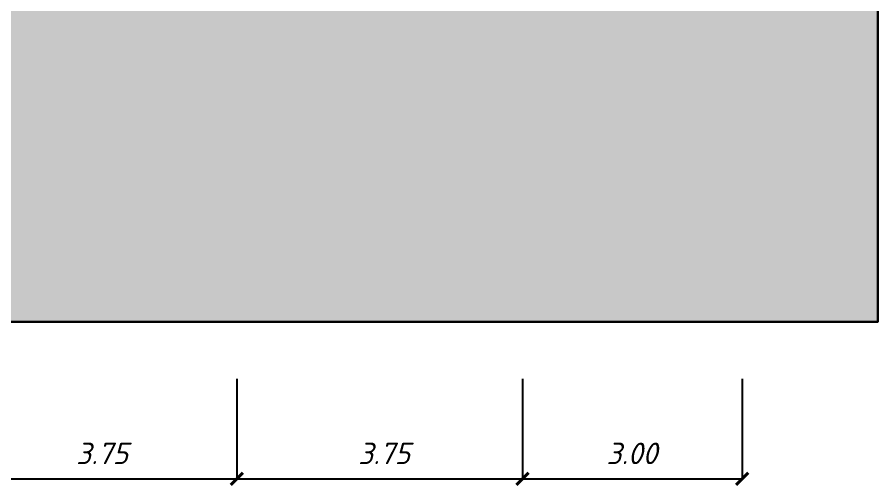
# Model space of a CAD drawing. Header units: metres. Extents: x 34785 to 38791, y 49888 to 55971.
# Drawn here: x 37683.39 to 37694.66, y 51715.43 to 51721.56 of the extents above; entities that cross this region are included whole.
import ezdxf

# ---------------------------------------------------------------- set-up
doc = ezdxf.new("R2010")
doc.units = ezdxf.units.M
doc.linetypes.add('DGN4', pattern=[96.18704, 48.09352, -24.04676, 0, -24.04676])
doc.layers.add('штрих', color=7, linetype='Continuous', lineweight=0, true_color=0x000000)
doc.styles.add('Строитель 001', font='isocpeur.ttf', dxfattribs={"height": 2})

msp = doc.modelspace()

# ---------------------------------------------------------------- hatches: boundary and pattern name
at = {"transparency": 33554687}
h = msp.add_hatch(dxfattribs=at)
h.set_pattern_fill('DOTS', color=256, scale=0.1)
h.set_pattern_definition([(0, (37209.22292, 51827.32617), (0.079375, 0.15875), [0, -0.15875])])
h.paths.add_polyline_path([(37666.393, 51717.568), (37666.389, 51718.625), (37665.963, 51718.62), (37665.951, 51725.073), (37666.227, 51725.535), (37668.717, 51725.539), (37668.715, 51725.399), (37690.052, 51725.281), (37690.052, 51725.575), (37694.658, 51725.757), (37694.658, 51717.568)])

# ---------------------------------------------------------------- linework, layer by layer
for p, q in [((37686.262, 51716.823), (37686.262, 51715.512)), ((37690.005, 51716.823), (37690.005, 51715.512)), ((37692.881, 51716.823), (37692.881, 51715.512)), ((37615.079, 51715.512), (37692.881, 51715.512))]:
    msp.add_line(p, q)
at = {"flags": 128}
msp.add_lwpolyline([(37614.084, 51726.027), (37614.084, 51717.568), (37694.658, 51717.568), (37694.658, 51725.757)], dxfattribs=at)
msp.add_lwpolyline([(37666.393, 51717.568), (37666.389, 51718.625), (37665.963, 51718.62), (37665.951, 51725.073), (37666.227, 51725.535), (37668.717, 51725.539), (37668.715, 51725.399), (37690.052, 51725.281), (37690.052, 51725.575), (37693.052, 51725.575), (37693.055, 51725.726), (37694.658, 51725.757), (37694.658, 51717.568)], close=True, dxfattribs=at)
at = {"layer": 'штрих', "color": 18, "linetype": 'Continuous', "lineweight": 40, "true_color": 0x000000}
for p, q in [((37686.183, 51715.434), (37686.34, 51715.59)), ((37689.926, 51715.434), (37690.083, 51715.59)), ((37692.803, 51715.434), (37692.959, 51715.59))]:
    msp.add_line(p, q, dxfattribs=at)

# ---------------------------------------------------------------- texts
at = {"layer": 'штрих', "color": 18, "linetype": 'DGN4', "lineweight": 0, "true_color": 0x000000, "char_height": 0.28125, "attachment_point": 1, "style": 'Строитель 001'}
for s, insert in [('{\\fISOCPEUR|b0|i1|c204|p34;3.75}', (37684.156, 51715.986)), ('{\\fISOCPEUR|b0|i1|c204|p34;3.75}', (37687.85, 51715.986)), ('{\\fISOCPEUR|b0|i1|c204|p34;3.00}', (37691.103, 51715.986))]:
    msp.add_mtext(s, dxfattribs=dict(at, insert=insert))

doc.saveas('drawing.dxf')
